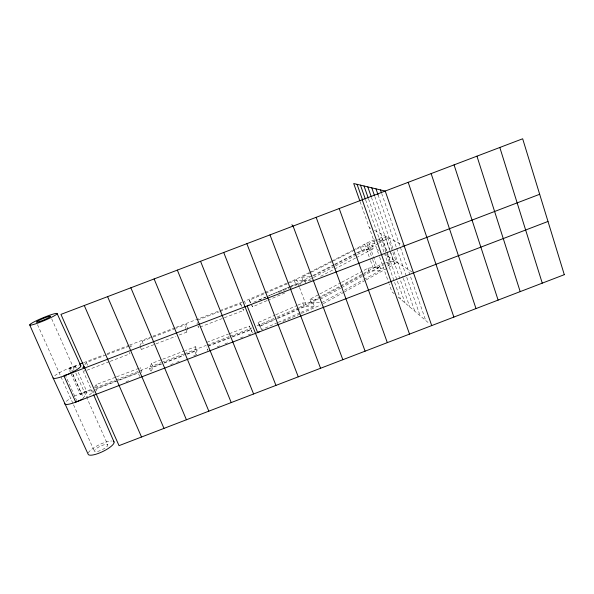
<?xml version="1.0" encoding="UTF-8"?>
<svg xmlns="http://www.w3.org/2000/svg" width="594" height="594" viewBox="0 0 594 594"><rect width="100%" height="100%" fill="white"/><g stroke="black" fill="none" stroke-linecap="round" stroke-linejoin="round"><path stroke-width="0.45" stroke-dasharray="2.97 2.23" d="M207.893 348.871L207.722 350.453L206.296 346.963M193.689 355.813L196.25 354.833L197.052 350L195.656 346.592L185.261 350.564M196.25 354.833L194.817 351.351L195.656 346.592M198.73 325.972L198.433 327.658L197.282 324.836M196.993 324.131L197.312 322.475M179.165 335.016L186.895 332.068L187.927 327.747L186.509 324.302L176.255 328.215M185.439 328.534L186.509 324.302M151.492 363.476L152.925 366.869L151.039 372.126L149.562 368.659L151.492 363.476L161.88 359.504M141.268 372.624L141.884 371.094L140.436 367.701L139.805 369.216M140.199 346.629L141.394 349.443L142.107 347.861M139.902 345.923L142.077 341.26L152.331 337.347M130.131 347.096L130.947 345.508L132.12 348.255M95.604 391.632L97.646 388.008L117.211 380.524M94.505 387.488L96.154 384.63L115.741 377.145M78.245 372.356L87.014 392.077L83.487 397.965L72.23 372.742M71.198 374.086L80.368 394.616L81.259 393.169L91.662 389.196M84.378 371.213L86.397 368.198M84.868 364.738L86.397 362.511L106.103 354.989M71.859 371.903L75.69 366.602L76.418 368.243M70.827 373.262L68.993 369.156L69.966 367.857L78.601 364.56M340.815 285.751L375.319 267.092A13.209 2.658 -19.3 0 1 384.118 263.394M353.178 250.126L366.788 243.065A13.291 2.242 -19.5 0 1 375.66 239.397M323.27 303.69L343.532 292.448M344.342 292.003L365.414 280.316M366.231 279.863L394.594 264.137L385.966 239.464A13.291 2.242 -19.5 0 0 377.264 238.87M321.725 302.65L341.246 291.944M344.498 290.154L363.201 279.893M364.011 279.447L381.088 270.07L379.93 266.788L367.968 268.213L363.068 270.834M320.441 299.205L340.815 288.105M341.632 287.659L361.998 276.559M362.815 276.113L379.93 266.788M341.015 282.64L309.971 299.25L311.234 302.621L318.57 298.663M319.386 298.225L339.768 287.244M340.585 286.805L361.783 275.386M362.6 274.948L369.119 271.436L381.088 270.07M341.832 282.202L362.251 271.272M299.19 307.41L305.925 304.47L340.006 286.189M313.498 277.487L334.667 266.379M335.484 265.949L356.652 254.841M357.469 254.418L377.829 243.733M378.638 243.31L385.966 239.464M320.663 276.321L333.672 269.505M334.481 269.082L355.62 258.004M356.437 257.581L373.507 248.641L372.334 245.322L360.447 247.141L355.554 249.651M313.677 275.816L334.043 265.228M334.86 264.805L372.334 245.322M310.677 272.609L301.7 277.198L302.977 280.606L311.939 275.995M312.748 275.571L333.925 264.664M334.734 264.248L355.91 253.334M356.727 252.918L361.612 250.401L373.507 248.641M311.494 272.193L332.707 261.338M333.524 260.922L354.737 250.067M287.86 282.722L296.361 279.091L308.717 272.795M309.541 272.371L330.947 261.457M331.764 261.041L352.353 250.542M277.487 322.683L261.531 329.685L258.048 322.572L274.925 315.176M275.764 314.805L296.859 305.561M297.705 305.19L302.769 302.977L313.142 303.014L314.434 306.474L301.002 312.37M259.385 325.987L276.24 318.584M277.079 318.213L304.046 306.363L314.434 306.474M278.326 322.319L300.163 312.741M257.091 325.802L273.931 318.451M277.294 316.973L298.351 307.781M258.048 322.572L260.165 326.188L274.458 319.936M277.821 318.466L313.142 303.014M282.9 321.495L300.586 313.773M301.433 313.409L320.805 304.952M259.147 299.992L265.949 297.059M266.795 296.696L288.899 287.177M289.746 286.813L295.701 284.244L300.831 284.058M251.032 304.284L252.591 306.823L266.996 300.623M267.842 300.26L285.632 292.612M250.378 302.962L249.294 300.193L294.409 280.821L304.655 280.368L305.962 283.865M253.749 302.19L265.629 297.097M269.023 295.641L290.228 286.546M291.075 286.182L304.655 280.368M264.048 292.894L244.49 301.247L246.168 305.524M264.902 292.53L287.006 283.086M278.683 292.508L288.892 288.149M289.746 287.786L311.872 278.341M83.791 362.578L103.66 354.997M107.113 353.675L128.712 345.433M129.581 345.107L152.042 336.531M152.91 336.204L175.371 327.628M176.232 327.294L243.622 301.574M68.993 369.156L75.69 366.602M106.957 354.663L129.24 346.161M153.185 337.021L175.401 328.541M197.78 320.003L219.134 311.85M219.988 311.523L240.488 303.705L242.181 306.875M86.962 370.225L109.341 361.679M110.202 361.352L130.004 353.786L129.403 352.383M141.394 349.443L155.131 344.193M155.984 343.867L175.735 336.33M200.133 327.004L243.577 310.417L243.02 308.999M116.595 376.819L138.729 368.354M162.749 359.17L184.4 350.898M206.861 342.307L228.512 334.028M229.381 333.702L249.302 326.084L252.584 333.286L249.302 326.084M95.122 387.867L115.058 380.249M115.919 379.922L160.981 362.689M161.843 362.362L183.509 354.076M184.378 353.742L206.036 345.463M206.905 345.129L229.433 336.516M230.301 336.182L251.96 327.903M80.368 394.616L87.014 392.077M118.065 380.205L140.184 371.74M152.925 366.869L160.714 363.892M164.174 362.57L185.803 354.299M186.672 353.965L197.052 350M208.242 345.715L229.017 337.778M232.477 336.449L250.646 329.499M95.419 389.36L138.231 372.987L139.716 376.462M149.562 368.659L163.224 363.431M164.078 363.105L183.717 355.598M187.132 354.291L194.817 351.351M208.026 346.302L251.203 329.789M126.032 381.697L128.601 380.709M170.656 364.627L173.218 363.647M176.633 362.34L179.188 361.36M217.211 346.822L219.795 345.827M224.978 343.852L227.561 342.857M240.503 337.912L243.095 336.917M248.27 334.942L250.854 333.947M301.7 277.198L310.32 276.752M302.977 280.606L312.481 280.19M309.971 299.25L318.696 299.213M311.234 302.621L319.98 302.643M369.245 227.561L370.745 228.348M374.495 230.331L402.702 245.211M376.886 249.213L378.846 250.482M412.125 272.007L384.749 254.299L400.482 299.064M394.357 293.867L391.914 291.795L389.152 283.969M398.032 296.985L429.722 323.901M249.294 300.193L251.203 303.282M242.716 308.791L243.577 310.417M37.511 324.673L73.159 403.942M73.537 404.789L94.394 451.165M64.998 374.517L76.678 400.571M51.693 318.829L74.287 369.587M75.794 372.965L107.811 444.869A7.418 1.982 -25.7 0 1 98.322 451.247A7.418 1.982 -25.7 0 1 97.193 447.987A7.418 1.982 -25.7 0 1 107.811 444.869M69.966 367.857L71.473 371.228M72.98 374.606L81.259 393.169M83.019 370.76L93.28 393.985M86.397 362.511L87.905 365.934M96.154 384.63L97.646 388.008M92.85 390.34L94.387 393.8M142.077 341.26L143.236 344.008M185.729 329.239L186.895 332.068M240.488 303.705L241.58 306.467M252.034 305.405L252.591 306.823M260.165 326.188L261.531 329.685M296.361 279.091L299.235 286.702M299.554 287.548L305.925 304.47M294.409 280.821L295.701 284.244M302.769 302.977L304.046 306.363M360.447 247.141L361.612 250.401M367.968 268.213L369.119 271.436M375.438 240.629A6.645 1.121 -19.5 0 0 368.956 244L377.576 268.31A6.601 1.329 -19.3 0 0 383.657 267.731M366.788 243.065L372.267 258.509M372.579 259.37L375.319 267.092M364.701 244.245L370.211 259.734M370.515 260.595L373.27 268.339M360.105 201.656L379.343 256.163M379.648 257.031L388.847 283.1M368.57 198.975L386.776 250.92M387.08 251.789L404.997 302.903M381.794 237.637L387.229 253.133M387.526 253.994L390.243 261.739M381.496 239.768L390.065 264.204A6.601 1.329 -19.3 0 1 386.828 266.498M365.681 200.015L384.162 252.613M374.792 196.51L392.864 248.351M394.052 251.752L403.036 277.509M403.333 278.371L414.79 311.219M387.8 237.645L396.346 262.14M371.45 197.371L409.763 306.95M381.675 193.414L425.735 320.515M378.081 194.884L396.413 247.609M396.718 248.485L406.445 276.455M406.749 277.324L420.106 315.733M377.042 240.125A6.645 1.121 -19.5 0 1 381.467 239.627A6.645 1.121 -19.5 0 1 378.178 241.921M374.985 243.161A6.645 1.121 -19.5 0 1 368.956 244M387.05 263.988A6.601 1.329 -19.3 0 1 390.065 264.211M377.576 268.325A6.601 1.329 -19.3 0 1 383.962 264.813M54.752 375.742A15.14 2.576 -23.8 0 1 78.571 365.384M385.714 262.89A13.209 2.658 -19.3 0 1 394.594 264.137M74.28 396.28A15.036 3.052 -24.5 0 1 90.637 390.83A15.036 3.052 -24.5 0 1 86.932 396.621M66.313 401.358A15.036 3.052 -24.5 0 1 71.08 398.032M88.291 452.94A14.338 3.831 -25.7 0 1 98.277 445.218A14.338 3.831 -25.7 0 1 111.65 440.986"/><path stroke-width="0.89" d="M83.851 366.223L82.833 367.708L84.556 367.055M259.311 331.794L257.625 332.529L247.201 305.947L248.901 305.219M79.47 364.226L82.922 362.912M539.671 194.283L63.966 375.905L75.728 402.108L547.995 221.458M291.899 224.747L293.087 226.091L342.842 359.712M29.7 324.896L53.074 377.873L88.09 454.128A14.338 3.831 -25.7 0 0 103.898 450.972A14.338 3.831 -25.7 0 0 113.246 441.238M57.128 313.58A14.843 1.537 -22.6 0 1 36.932 323.396A14.843 1.537 -22.6 0 1 36.189 320.827A14.843 1.537 -22.6 0 1 57.128 313.58L80.821 365.793M84.281 305.502L141.513 437.013M93.652 394.824L114.033 441.951M107.588 296.636L163.974 428.385M130.866 287.786L186.419 419.772M154.113 278.942L208.836 411.159M177.339 270.107L231.229 402.561M200.542 261.286L253.601 393.978M223.715 252.472L275.95 385.395M246.859 243.674L298.27 376.826M269.988 234.875L320.567 368.265M316.157 217.315L365.095 351.165M339.204 208.553L387.325 342.634M357.068 184.333L362.578 199.978M362.221 199.799L409.526 334.11M359.801 200.794L353.705 183.524L385.224 191.053L431.712 325.594M364.018 185.989L368.265 198.114M360.454 185.135L365.369 199.138M371.77 187.838L374.487 195.649M367.783 186.887L371.146 196.495M380.464 189.917L381.37 192.538M375.987 188.847L378.081 194.884M408.189 182.313L453.868 317.085M431.14 173.589L476.002 308.583M454.054 164.872L498.114 300.096M476.952 156.17L520.196 291.617M499.821 147.468L542.263 283.145M82.945 398.871A15.036 3.052 -24.5 0 1 64.753 403.72M80.138 365.377A15.14 2.576 -23.8 0 1 69.364 373.626A15.14 2.576 -23.8 0 1 53.074 377.873M564.3 274.68L119.023 445.649L60.952 314.375L522.668 138.781L564.3 274.68M40.058 321.376A7.677 0.794 -22.6 0 0 50.557 316.29A7.677 0.794 -22.6 0 0 39.783 320.01A7.677 0.794 -22.6 0 0 40.058 321.376"/></g></svg>
